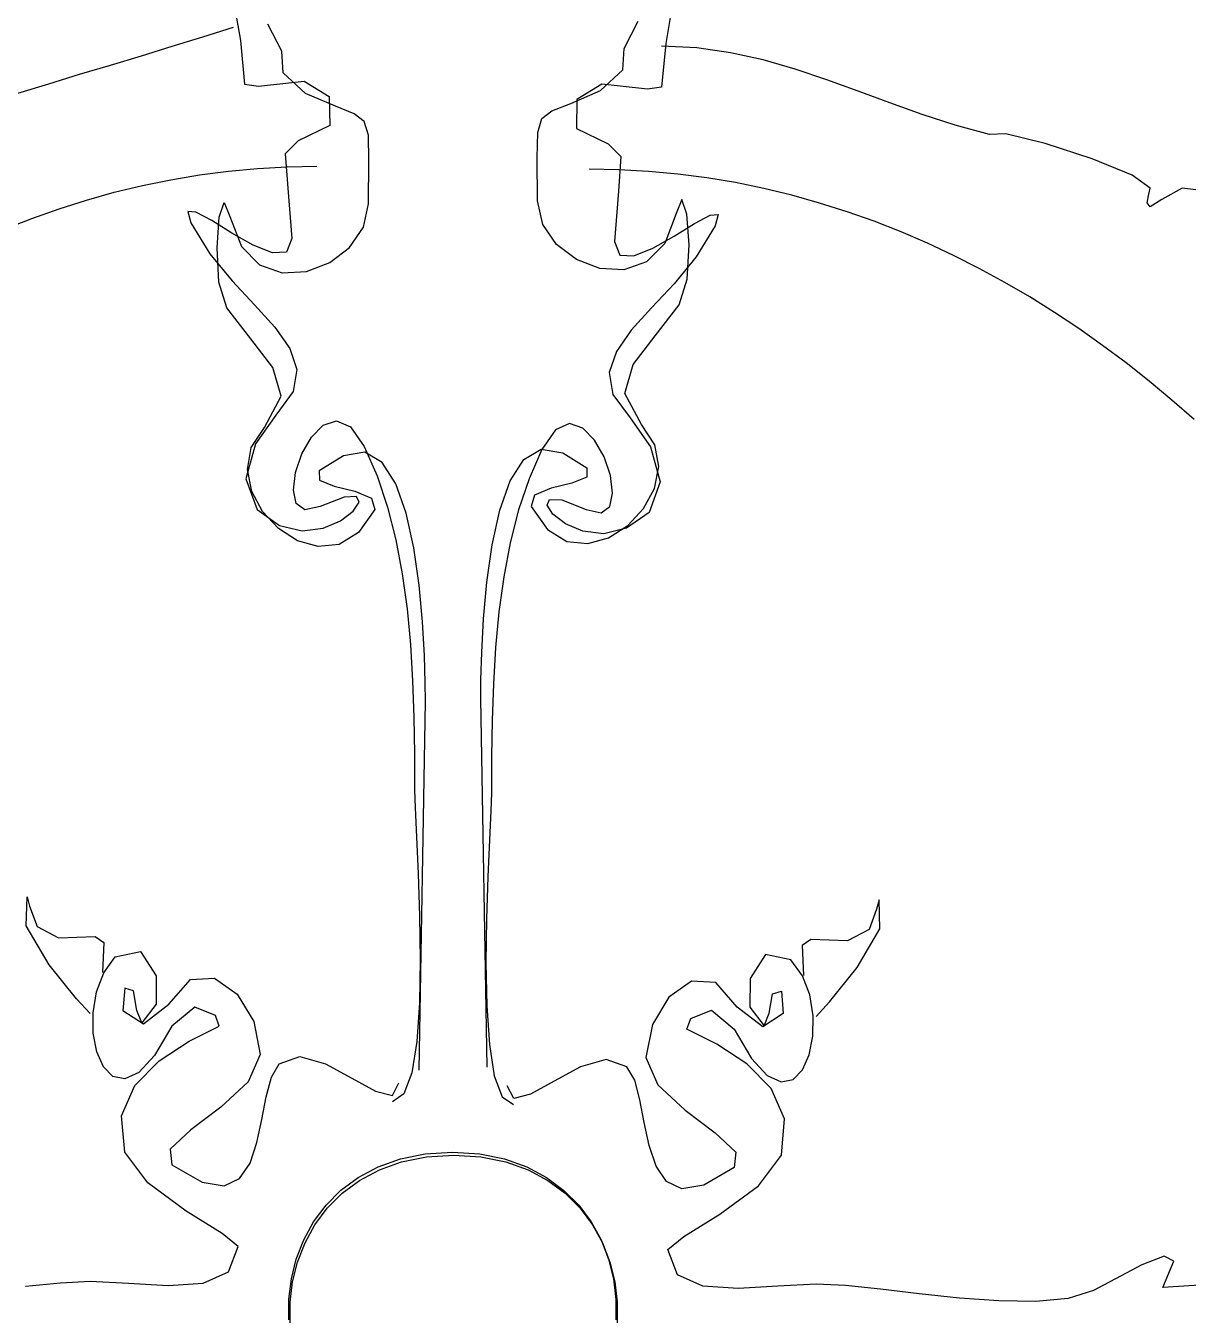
# Model space of a CAD drawing. Header units: centimetres. Extents: x -377343 to 693706, y 194584 to 813780.
# Drawn here: x 194837.48 to 194879.01, y 498064.91 to 498111.04 of the extents above; entities that cross this region are included whole.
import ezdxf

# ---------------------------------------------------------------- set-up
doc = ezdxf.new("R2010")
doc.units = ezdxf.units.CM
doc.layers.add('Layer1', color=7, linetype='Continuous')
doc.layers.add('PIPA', color=11, linetype='Continuous')

msp = doc.modelspace()

# ---------------------------------------------------------------- linework, layer by layer
at = {"layer": 'Layer1'}
for p, q in [((194844.796, 498112.538), (194845.142, 498110.516)), ((194844.796, 498112.538), (194845.142, 498110.516)), ((194860.691, 498112.432), (194860.344, 498110.41)), ((194860.691, 498112.432), (194860.344, 498110.41)), ((194844.884, 498110.982), (194843.793, 498110.634)), ((194846.623, 498110.127), (194846.122, 498111.095)), ((194846.623, 498110.127), (194846.122, 498111.095)), ((194858.864, 498110.233), (194859.364, 498111.201)), ((194858.864, 498110.233), (194859.364, 498111.201)), ((194843.793, 498110.634), (194842.697, 498110.294)), ((194845.142, 498110.516), (194845.288, 498108.949)), ((194845.142, 498110.516), (194845.288, 498108.949)), ((194860.344, 498110.41), (194860.198, 498108.843)), ((194860.344, 498110.41), (194860.198, 498108.843)), ((194841.596, 498109.959), (194840.493, 498109.625)), ((194842.697, 498110.294), (194841.596, 498109.959)), ((194846.673, 498109.36), (194846.623, 498110.127)), ((194846.673, 498109.36), (194846.623, 498110.127)), ((194858.814, 498109.466), (194858.864, 498110.233)), ((194858.814, 498109.466), (194858.864, 498110.233)), ((194861.453, 498110.246), (194860.198, 498110.307)), ((194862.659, 498110.076), (194861.453, 498110.246)), ((194863.827, 498109.817), (194862.659, 498110.076)), ((194840.493, 498109.625), (194839.388, 498109.292)), ((194864.969, 498109.489), (194863.827, 498109.817)), ((194866.096, 498109.11), (194864.969, 498109.489)), ((194839.388, 498109.292), (194838.284, 498108.955)), ((194847.474, 498108.617), (194846.673, 498109.36)), ((194847.474, 498108.617), (194846.673, 498109.36)), ((194846.773, 498108.982), (194847.428, 498109.061)), ((194846.773, 498108.982), (194847.428, 498109.061)), ((194847.428, 498109.061), (194848.32, 498108.507)), ((194847.428, 498109.061), (194848.32, 498108.507)), ((194858.013, 498108.723), (194858.814, 498109.466)), ((194858.013, 498108.723), (194858.814, 498109.466)), ((194867.219, 498108.701), (194866.096, 498109.11)), ((194838.284, 498108.955), (194837.183, 498108.613)), ((194845.288, 498108.949), (194845.793, 498108.878)), ((194845.288, 498108.949), (194845.793, 498108.878)), ((194845.793, 498108.878), (194846.773, 498108.982)), ((194845.793, 498108.878), (194846.773, 498108.982)), ((194848.54, 498108.161), (194847.474, 498108.617)), ((194848.54, 498108.161), (194847.474, 498108.617)), ((194856.947, 498108.267), (194858.013, 498108.723)), ((194856.947, 498108.267), (194858.013, 498108.723)), ((194858.059, 498108.955), (194857.166, 498108.401)), ((194858.059, 498108.955), (194857.166, 498108.401)), ((194858.713, 498108.876), (194858.059, 498108.955)), ((194858.713, 498108.876), (194858.059, 498108.955)), ((194859.693, 498108.772), (194858.713, 498108.876)), ((194859.693, 498108.772), (194858.713, 498108.876)), ((194860.198, 498108.843), (194859.693, 498108.772)), ((194860.198, 498108.843), (194859.693, 498108.772)), ((194868.351, 498108.282), (194867.219, 498108.701)), ((194848.32, 498108.507), (194848.337, 498107.476)), ((194848.32, 498108.507), (194848.337, 498107.476)), ((194849.209, 498107.896), (194848.54, 498108.161)), ((194849.209, 498107.896), (194848.54, 498108.161)), ((194856.278, 498108.002), (194856.947, 498108.267)), ((194856.278, 498108.002), (194856.947, 498108.267)), ((194857.166, 498108.401), (194857.149, 498107.37)), ((194857.166, 498108.401), (194857.149, 498107.37)), ((194869.502, 498107.871), (194868.351, 498108.282)), ((194849.571, 498107.618), (194849.209, 498107.896)), ((194849.571, 498107.618), (194849.209, 498107.896)), ((194855.769, 498107.23), (194855.916, 498107.724)), ((194855.769, 498107.23), (194855.916, 498107.724)), ((194855.916, 498107.724), (194856.278, 498108.002)), ((194855.916, 498107.724), (194856.278, 498108.002)), ((194870.684, 498107.488), (194869.502, 498107.871)), ((194848.337, 498107.476), (194847.203, 498106.922)), ((194848.337, 498107.476), (194847.203, 498106.922)), ((194849.717, 498107.124), (194849.571, 498107.618)), ((194849.717, 498107.124), (194849.571, 498107.618)), ((194855.748, 498106.318), (194855.769, 498107.23)), ((194855.748, 498106.318), (194855.769, 498107.23)), ((194857.149, 498107.37), (194858.284, 498106.816)), ((194857.149, 498107.37), (194858.284, 498106.816)), ((194871.909, 498107.154), (194870.684, 498107.488)), ((194872.496, 498107.181), (194871.909, 498107.154)), ((194873.898, 498106.836), (194872.496, 498107.181)), ((194847.203, 498106.922), (194846.744, 498106.467)), ((194847.203, 498106.922), (194846.744, 498106.467)), ((194849.739, 498106.212), (194849.717, 498107.124)), ((194849.739, 498106.212), (194849.717, 498107.124)), ((194858.284, 498106.816), (194858.743, 498106.361)), ((194858.284, 498106.816), (194858.743, 498106.361)), ((194875.582, 498106.286), (194873.898, 498106.836)), ((194846.744, 498106.467), (194846.836, 498105.237)), ((194846.744, 498106.467), (194846.836, 498105.237)), ((194855.761, 498104.782), (194855.748, 498106.318)), ((194855.761, 498104.782), (194855.748, 498106.318)), ((194858.743, 498106.361), (194858.651, 498105.131)), ((194858.743, 498106.361), (194858.651, 498105.131)), ((194877.012, 498105.698), (194875.582, 498106.286)), ((194843.679, 498105.71), (194844.714, 498105.845)), ((194843.679, 498105.71), (194844.714, 498105.845)), ((194844.714, 498105.845), (194845.759, 498105.942)), ((194844.714, 498105.845), (194845.759, 498105.942)), ((194845.759, 498105.942), (194846.814, 498106.001)), ((194845.759, 498105.942), (194846.814, 498106.001)), ((194846.814, 498106.001), (194847.878, 498106.021)), ((194846.814, 498106.001), (194847.878, 498106.021)), ((194849.726, 498104.676), (194849.739, 498106.212)), ((194849.726, 498104.676), (194849.739, 498106.212)), ((194858.672, 498105.895), (194857.608, 498105.915)), ((194858.672, 498105.895), (194857.608, 498105.915)), ((194859.727, 498105.836), (194858.672, 498105.895)), ((194859.727, 498105.836), (194858.672, 498105.895)), ((194860.772, 498105.739), (194859.727, 498105.836)), ((194860.772, 498105.739), (194859.727, 498105.836)), ((194840.637, 498105.087), (194841.64, 498105.33)), ((194840.637, 498105.087), (194841.64, 498105.33)), ((194841.64, 498105.33), (194842.655, 498105.538)), ((194841.64, 498105.33), (194842.655, 498105.538)), ((194842.655, 498105.538), (194843.679, 498105.71)), ((194842.655, 498105.538), (194843.679, 498105.71)), ((194861.807, 498105.604), (194860.772, 498105.739)), ((194861.807, 498105.604), (194860.772, 498105.739)), ((194862.832, 498105.432), (194861.807, 498105.604)), ((194862.832, 498105.432), (194861.807, 498105.604)), ((194863.846, 498105.224), (194862.832, 498105.432)), ((194863.846, 498105.224), (194862.832, 498105.432)), ((194877.652, 498105.239), (194877.012, 498105.698)), ((194839.644, 498104.81), (194840.637, 498105.087)), ((194839.644, 498104.81), (194840.637, 498105.087)), ((194846.836, 498105.237), (194846.977, 498103.431)), ((194846.836, 498105.237), (194846.977, 498103.431)), ((194858.651, 498105.131), (194858.509, 498103.325)), ((194858.651, 498105.131), (194858.509, 498103.325)), ((194864.85, 498104.981), (194863.846, 498105.224)), ((194864.85, 498104.981), (194863.846, 498105.224)), ((194865.842, 498104.704), (194864.85, 498104.981)), ((194865.842, 498104.704), (194864.85, 498104.981)), ((194877.552, 498104.714), (194877.602, 498105.014)), ((194877.602, 498105.014), (194877.652, 498105.239)), ((194878.803, 498105.231), (194878.077, 498104.835)), ((194879.679, 498105.127), (194878.803, 498105.231)), ((194837.693, 498104.155), (194838.663, 498104.499)), ((194837.693, 498104.155), (194838.663, 498104.499)), ((194838.663, 498104.499), (194839.644, 498104.81)), ((194838.663, 498104.499), (194839.644, 498104.81)), ((194843.557, 498104.381), (194843.27, 498104.404)), ((194843.27, 498104.404), (194843.374, 498103.994)), ((194843.557, 498104.381), (194843.27, 498104.404)), ((194843.27, 498104.404), (194843.374, 498103.994)), ((194844.391, 498104.195), (194844.565, 498104.719)), ((194844.391, 498104.195), (194844.565, 498104.719)), ((194844.565, 498104.719), (194844.771, 498104.226)), ((194844.565, 498104.719), (194844.771, 498104.226)), ((194849.541, 498103.835), (194849.726, 498104.676)), ((194849.541, 498103.835), (194849.726, 498104.676)), ((194855.946, 498103.941), (194855.761, 498104.782)), ((194855.946, 498103.941), (194855.761, 498104.782)), ((194860.922, 498104.825), (194860.715, 498104.332)), ((194860.922, 498104.825), (194860.715, 498104.332)), ((194861.096, 498104.301), (194860.922, 498104.825)), ((194861.096, 498104.301), (194860.922, 498104.825)), ((194866.823, 498104.393), (194865.842, 498104.704)), ((194866.823, 498104.393), (194865.842, 498104.704)), ((194867.793, 498104.049), (194866.823, 498104.393)), ((194867.793, 498104.049), (194866.823, 498104.393)), ((194877.652, 498104.564), (194877.552, 498104.714)), ((194878.077, 498104.835), (194877.652, 498104.564)), ((194836.736, 498103.78), (194837.693, 498104.155)), ((194836.736, 498103.78), (194837.693, 498104.155)), ((194843.374, 498103.994), (194844.054, 498102.891)), ((194843.374, 498103.994), (194844.054, 498102.891)), ((194844.118, 498104.073), (194843.557, 498104.381)), ((194844.118, 498104.073), (194843.557, 498104.381)), ((194844.838, 498103.628), (194844.118, 498104.073)), ((194844.838, 498103.628), (194844.118, 498104.073)), ((194844.309, 498103.099), (194844.391, 498104.195)), ((194844.309, 498103.099), (194844.391, 498104.195)), ((194844.771, 498104.226), (194845.178, 498103.146)), ((194844.771, 498104.226), (194845.178, 498103.146)), ((194856.44, 498103.223), (194855.946, 498103.941)), ((194856.44, 498103.223), (194855.946, 498103.941)), ((194860.715, 498104.332), (194860.309, 498103.252)), ((194860.715, 498104.332), (194860.309, 498103.252)), ((194860.649, 498103.522), (194861.368, 498103.967)), ((194860.649, 498103.522), (194861.368, 498103.967)), ((194861.178, 498103.205), (194861.096, 498104.301)), ((194861.178, 498103.205), (194861.096, 498104.301)), ((194861.368, 498103.967), (194861.929, 498104.275)), ((194861.368, 498103.967), (194861.929, 498104.275)), ((194861.929, 498104.275), (194862.216, 498104.298)), ((194861.929, 498104.275), (194862.216, 498104.298)), ((194862.216, 498104.298), (194862.112, 498103.888)), ((194862.216, 498104.298), (194862.112, 498103.888)), ((194868.751, 498103.674), (194867.793, 498104.049)), ((194868.751, 498103.674), (194867.793, 498104.049)), ((194845.6, 498103.193), (194844.838, 498103.628)), ((194845.6, 498103.193), (194844.838, 498103.628)), ((194849.047, 498103.117), (194849.541, 498103.835)), ((194849.047, 498103.117), (194849.541, 498103.835)), ((194859.887, 498103.087), (194860.649, 498103.522)), ((194859.887, 498103.087), (194860.649, 498103.522)), ((194862.112, 498103.888), (194861.432, 498102.785)), ((194862.112, 498103.888), (194861.432, 498102.785)), ((194869.696, 498103.267), (194868.751, 498103.674)), ((194869.696, 498103.267), (194868.751, 498103.674)), ((194844.378, 498101.873), (194844.309, 498103.099)), ((194844.378, 498101.873), (194844.309, 498103.099)), ((194845.178, 498103.146), (194845.83, 498102.491)), ((194845.178, 498103.146), (194845.83, 498102.491)), ((194846.288, 498102.917), (194845.6, 498103.193)), ((194846.288, 498102.917), (194845.6, 498103.193)), ((194846.977, 498103.431), (194846.786, 498102.947)), ((194846.977, 498103.431), (194846.786, 498102.947)), ((194848.336, 498102.574), (194849.047, 498103.117)), ((194848.336, 498102.574), (194849.047, 498103.117)), ((194857.15, 498102.68), (194856.44, 498103.223)), ((194857.15, 498102.68), (194856.44, 498103.223)), ((194858.509, 498103.325), (194858.701, 498102.841)), ((194858.509, 498103.325), (194858.701, 498102.841)), ((194859.199, 498102.811), (194859.887, 498103.087)), ((194859.199, 498102.811), (194859.887, 498103.087)), ((194860.309, 498103.252), (194859.656, 498102.597)), ((194860.309, 498103.252), (194859.656, 498102.597)), ((194861.108, 498101.979), (194861.178, 498103.205)), ((194861.108, 498101.979), (194861.178, 498103.205)), ((194870.63, 498102.83), (194869.696, 498103.267)), ((194870.63, 498102.83), (194869.696, 498103.267)), ((194844.054, 498102.891), (194844.847, 498101.923)), ((194844.054, 498102.891), (194844.847, 498101.923)), ((194846.786, 498102.947), (194846.288, 498102.917)), ((194846.786, 498102.947), (194846.288, 498102.917)), ((194847.502, 498102.255), (194848.336, 498102.574)), ((194847.502, 498102.255), (194848.336, 498102.574)), ((194857.985, 498102.361), (194857.15, 498102.68)), ((194857.985, 498102.361), (194857.15, 498102.68)), ((194858.701, 498102.841), (194859.199, 498102.811)), ((194858.701, 498102.841), (194859.199, 498102.811)), ((194859.656, 498102.597), (194858.851, 498102.317)), ((194859.656, 498102.597), (194858.851, 498102.317)), ((194861.432, 498102.785), (194860.64, 498101.817)), ((194861.432, 498102.785), (194860.64, 498101.817)), ((194871.55, 498102.363), (194870.63, 498102.83)), ((194871.55, 498102.363), (194870.63, 498102.83)), ((194845.83, 498102.491), (194846.636, 498102.211)), ((194845.83, 498102.491), (194846.636, 498102.211)), ((194846.636, 498102.211), (194847.502, 498102.255)), ((194846.636, 498102.211), (194847.502, 498102.255)), ((194858.851, 498102.317), (194857.985, 498102.361)), ((194858.851, 498102.317), (194857.985, 498102.361)), ((194872.458, 498101.867), (194871.55, 498102.363)), ((194872.458, 498101.867), (194871.55, 498102.363)), ((194844.658, 498100.96), (194844.378, 498101.873)), ((194844.658, 498100.96), (194844.378, 498101.873)), ((194844.847, 498101.923), (194845.652, 498101.059)), ((194844.847, 498101.923), (194845.652, 498101.059)), ((194860.64, 498101.817), (194859.834, 498100.953)), ((194860.64, 498101.817), (194859.834, 498100.953)), ((194860.828, 498101.066), (194861.108, 498101.979)), ((194860.828, 498101.066), (194861.108, 498101.979)), ((194873.353, 498101.344), (194872.458, 498101.867)), ((194873.353, 498101.344), (194872.458, 498101.867)), ((194874.234, 498100.793), (194873.353, 498101.344)), ((194874.234, 498100.793), (194873.353, 498101.344)), ((194845.519, 498099.848), (194844.658, 498100.96)), ((194845.519, 498099.848), (194844.658, 498100.96)), ((194845.652, 498101.059), (194846.372, 498100.264)), ((194845.652, 498101.059), (194846.372, 498100.264)), ((194859.834, 498100.953), (194859.114, 498100.158)), ((194859.834, 498100.953), (194859.114, 498100.158)), ((194859.968, 498099.954), (194860.828, 498101.066)), ((194859.968, 498099.954), (194860.828, 498101.066)), ((194875.101, 498100.216), (194874.234, 498100.793)), ((194875.101, 498100.216), (194874.234, 498100.793)), ((194846.372, 498100.264), (194846.907, 498099.506)), ((194846.372, 498100.264), (194846.907, 498099.506)), ((194846.305, 498098.821), (194845.519, 498099.848)), ((194846.305, 498098.821), (194845.519, 498099.848)), ((194859.114, 498100.158), (194858.579, 498099.4)), ((194859.114, 498100.158), (194858.579, 498099.4)), ((194859.181, 498098.927), (194859.968, 498099.954)), ((194859.181, 498098.927), (194859.968, 498099.954)), ((194875.955, 498099.613), (194875.101, 498100.216)), ((194875.955, 498099.613), (194875.101, 498100.216)), ((194846.907, 498099.506), (194847.159, 498098.753)), ((194846.907, 498099.506), (194847.159, 498098.753)), ((194858.579, 498099.4), (194858.328, 498098.647)), ((194858.579, 498099.4), (194858.328, 498098.647)), ((194876.794, 498098.986), (194875.955, 498099.613)), ((194876.794, 498098.986), (194875.955, 498099.613)), ((194858.88, 498097.899), (194859.181, 498098.927)), ((194858.88, 498097.899), (194859.181, 498098.927)), ((194877.619, 498098.334), (194876.794, 498098.986)), ((194877.619, 498098.334), (194876.794, 498098.986)), ((194846.606, 498097.793), (194846.305, 498098.821)), ((194846.606, 498097.793), (194846.305, 498098.821)), ((194847.159, 498098.753), (194847.027, 498097.97)), ((194847.159, 498098.753), (194847.027, 498097.97)), ((194858.328, 498098.647), (194858.459, 498097.864)), ((194858.328, 498098.647), (194858.459, 498097.864)), ((194847.027, 498097.97), (194846.414, 498097.125)), ((194847.027, 498097.97), (194846.414, 498097.125)), ((194878.429, 498097.659), (194877.619, 498098.334)), ((194878.429, 498097.659), (194877.619, 498098.334)), ((194846.01, 498096.681), (194846.606, 498097.793)), ((194846.01, 498096.681), (194846.606, 498097.793)), ((194858.459, 498097.864), (194859.072, 498097.019)), ((194858.459, 498097.864), (194859.072, 498097.019)), ((194859.477, 498096.787), (194858.88, 498097.899)), ((194859.477, 498096.787), (194858.88, 498097.899)), ((194879.223, 498096.962), (194878.429, 498097.659)), ((194879.223, 498096.962), (194878.429, 498097.659)), ((194846.414, 498097.125), (194845.689, 498096.099)), ((194846.414, 498097.125), (194845.689, 498096.099)), ((194859.072, 498097.019), (194859.798, 498095.993)), ((194859.072, 498097.019), (194859.798, 498095.993)), ((194845.527, 498095.958), (194846.01, 498096.681)), ((194845.527, 498095.958), (194846.01, 498096.681)), ((194847.683, 498096.332), (194848.106, 498096.764)), ((194847.683, 498096.332), (194848.106, 498096.764)), ((194848.106, 498096.764), (194848.582, 498096.922)), ((194848.106, 498096.764), (194848.582, 498096.922)), ((194848.582, 498096.922), (194849.079, 498096.702)), ((194848.582, 498096.922), (194849.079, 498096.702)), ((194849.079, 498096.702), (194849.567, 498095.999)), ((194849.079, 498096.702), (194849.567, 498095.999)), ((194856.407, 498096.596), (194855.919, 498095.893)), ((194856.407, 498096.596), (194855.919, 498095.893)), ((194856.905, 498096.816), (194856.407, 498096.596)), ((194856.905, 498096.816), (194856.407, 498096.596)), ((194857.38, 498096.658), (194856.905, 498096.816)), ((194857.38, 498096.658), (194856.905, 498096.816)), ((194857.804, 498096.226), (194857.38, 498096.658)), ((194857.804, 498096.226), (194857.38, 498096.658)), ((194859.959, 498096.064), (194859.477, 498096.787)), ((194859.959, 498096.064), (194859.477, 498096.787)), ((194845.689, 498096.099), (194845.338, 498094.848)), ((194845.689, 498096.099), (194845.338, 498094.848)), ((194847.343, 498095.732), (194847.683, 498096.332)), ((194847.343, 498095.732), (194847.683, 498096.332)), ((194858.143, 498095.625), (194857.804, 498096.226)), ((194858.143, 498095.625), (194857.804, 498096.226)), ((194845.393, 498095.177), (194845.527, 498095.958)), ((194845.393, 498095.177), (194845.527, 498095.958)), ((194847.119, 498095.067), (194847.343, 498095.732)), ((194847.119, 498095.067), (194847.343, 498095.732)), ((194848.825, 498095.668), (194847.962, 498095.127)), ((194848.825, 498095.668), (194847.962, 498095.127)), ((194849.591, 498095.793), (194848.825, 498095.668)), ((194849.591, 498095.793), (194848.825, 498095.668)), ((194849.567, 498095.999), (194850.028, 498094.95)), ((194849.567, 498095.999), (194850.028, 498094.95)), ((194850.21, 498095.424), (194849.591, 498095.793)), ((194850.21, 498095.424), (194849.591, 498095.793)), ((194855.276, 498095.531), (194855.896, 498095.899)), ((194855.276, 498095.531), (194855.896, 498095.899)), ((194855.919, 498095.893), (194855.458, 498094.844)), ((194855.919, 498095.893), (194855.458, 498094.844)), ((194855.896, 498095.899), (194856.662, 498095.774)), ((194855.896, 498095.899), (194856.662, 498095.774)), ((194856.662, 498095.774), (194857.524, 498095.233)), ((194856.662, 498095.774), (194857.524, 498095.233)), ((194859.798, 498095.993), (194860.148, 498094.742)), ((194859.798, 498095.993), (194860.148, 498094.742)), ((194860.094, 498095.283), (194859.959, 498096.064)), ((194860.094, 498095.283), (194859.959, 498096.064)), ((194845.549, 498094.396), (194845.393, 498095.177)), ((194845.549, 498094.396), (194845.393, 498095.177)), ((194850.699, 498094.664), (194850.21, 498095.424)), ((194850.699, 498094.664), (194850.21, 498095.424)), ((194854.788, 498094.77), (194855.276, 498095.531)), ((194854.788, 498094.77), (194855.276, 498095.531)), ((194857.524, 498095.233), (194857.521, 498094.902)), ((194857.524, 498095.233), (194857.521, 498094.902)), ((194858.368, 498094.961), (194858.143, 498095.625)), ((194858.368, 498094.961), (194858.143, 498095.625)), ((194859.938, 498094.502), (194860.094, 498095.283)), ((194859.938, 498094.502), (194860.094, 498095.283)), ((194845.338, 498094.848), (194845.739, 498093.747)), ((194845.338, 498094.848), (194845.739, 498093.747)), ((194847.04, 498094.442), (194847.119, 498095.067)), ((194847.04, 498094.442), (194847.119, 498095.067)), ((194847.962, 498095.127), (194847.966, 498094.796)), ((194847.962, 498095.127), (194847.966, 498094.796)), ((194847.966, 498094.796), (194848.501, 498094.584)), ((194847.966, 498094.796), (194848.501, 498094.584)), ((194850.028, 498094.95), (194850.403, 498093.836)), ((194850.028, 498094.95), (194850.403, 498093.836)), ((194854.415, 498093.72), (194854.788, 498094.77)), ((194854.415, 498093.72), (194854.788, 498094.77)), ((194855.458, 498094.844), (194855.083, 498093.73)), ((194855.458, 498094.844), (194855.083, 498093.73)), ((194857.521, 498094.902), (194856.985, 498094.69)), ((194857.521, 498094.902), (194856.985, 498094.69)), ((194858.446, 498094.336), (194858.368, 498094.961)), ((194858.446, 498094.336), (194858.368, 498094.961)), ((194860.148, 498094.742), (194859.748, 498093.641)), ((194860.148, 498094.742), (194859.748, 498093.641)), ((194845.938, 498093.672), (194845.549, 498094.396)), ((194845.938, 498093.672), (194845.549, 498094.396)), ((194847.139, 498093.963), (194847.04, 498094.442)), ((194847.139, 498093.963), (194847.04, 498094.442)), ((194848.501, 498094.584), (194849.234, 498094.4)), ((194848.501, 498094.584), (194849.234, 498094.4)), ((194849.234, 498094.4), (194849.828, 498094.153)), ((194849.234, 498094.4), (194849.828, 498094.153)), ((194851.072, 498093.614), (194850.699, 498094.664)), ((194851.072, 498093.614), (194850.699, 498094.664)), ((194855.658, 498094.259), (194855.536, 498093.859)), ((194855.658, 498094.259), (194855.536, 498093.859)), ((194856.253, 498094.506), (194855.658, 498094.259)), ((194856.253, 498094.506), (194855.658, 498094.259)), ((194856.985, 498094.69), (194856.253, 498094.506)), ((194856.985, 498094.69), (194856.253, 498094.506)), ((194858.348, 498093.857), (194858.446, 498094.336)), ((194858.348, 498093.857), (194858.446, 498094.336)), ((194859.549, 498093.778), (194859.938, 498094.502)), ((194859.549, 498093.778), (194859.938, 498094.502)), ((194847.445, 498093.734), (194847.139, 498093.963)), ((194847.445, 498093.734), (194847.139, 498093.963)), ((194847.991, 498093.859), (194847.445, 498093.734)), ((194847.991, 498093.859), (194847.445, 498093.734)), ((194848.852, 498094.193), (194847.991, 498093.859)), ((194848.852, 498094.193), (194847.991, 498093.859)), ((194849.296, 498094.209), (194848.852, 498094.193)), ((194849.296, 498094.209), (194848.852, 498094.193)), ((194849.174, 498093.683), (194849.384, 498094.005)), ((194849.174, 498093.683), (194849.384, 498094.005)), ((194849.384, 498094.005), (194849.296, 498094.209)), ((194849.384, 498094.005), (194849.296, 498094.209)), ((194849.828, 498094.153), (194849.951, 498093.753)), ((194849.828, 498094.153), (194849.951, 498093.753)), ((194850.403, 498093.836), (194850.701, 498092.667)), ((194850.403, 498093.836), (194850.701, 498092.667)), ((194855.536, 498093.859), (194856.117, 498093.032)), ((194855.536, 498093.859), (194856.117, 498093.032)), ((194856.103, 498093.899), (194856.19, 498094.102)), ((194856.103, 498093.899), (194856.19, 498094.102)), ((194856.312, 498093.577), (194856.103, 498093.899)), ((194856.312, 498093.577), (194856.103, 498093.899)), ((194856.19, 498094.102), (194856.635, 498094.087)), ((194856.19, 498094.102), (194856.635, 498094.087)), ((194856.635, 498094.087), (194857.496, 498093.753)), ((194856.635, 498094.087), (194857.496, 498093.753)), ((194858.041, 498093.628), (194858.348, 498093.857)), ((194858.041, 498093.628), (194858.348, 498093.857)), ((194845.739, 498093.747), (194846.546, 498093.18)), ((194845.739, 498093.747), (194846.546, 498093.18)), ((194846.502, 498093.064), (194845.938, 498093.672)), ((194846.502, 498093.064), (194845.938, 498093.672)), ((194848.099, 498093.075), (194848.726, 498093.34)), ((194848.099, 498093.075), (194848.726, 498093.34)), ((194848.726, 498093.34), (194849.174, 498093.683)), ((194848.726, 498093.34), (194849.174, 498093.683)), ((194849.951, 498093.753), (194849.369, 498092.926)), ((194849.951, 498093.753), (194849.369, 498092.926)), ((194851.344, 498092.374), (194851.072, 498093.614)), ((194851.344, 498092.374), (194851.072, 498093.614)), ((194854.142, 498092.48), (194854.415, 498093.72)), ((194854.142, 498092.48), (194854.415, 498093.72)), ((194855.083, 498093.73), (194854.785, 498092.561)), ((194855.083, 498093.73), (194854.785, 498092.561)), ((194856.76, 498093.234), (194856.312, 498093.577)), ((194856.76, 498093.234), (194856.312, 498093.577)), ((194857.496, 498093.753), (194858.041, 498093.628)), ((194857.496, 498093.753), (194858.041, 498093.628)), ((194859.748, 498093.641), (194858.94, 498093.074)), ((194859.748, 498093.641), (194858.94, 498093.074)), ((194858.984, 498093.17), (194859.549, 498093.778)), ((194858.984, 498093.17), (194859.549, 498093.778)), ((194847.185, 498092.627), (194846.502, 498093.064)), ((194847.185, 498092.627), (194846.502, 498093.064)), ((194846.546, 498093.18), (194847.353, 498092.989)), ((194846.546, 498093.18), (194847.353, 498092.989)), ((194847.353, 498092.989), (194848.099, 498093.075)), ((194847.353, 498092.989), (194848.099, 498093.075)), ((194849.369, 498092.926), (194848.676, 498092.501)), ((194849.369, 498092.926), (194848.676, 498092.501)), ((194856.117, 498093.032), (194856.81, 498092.607)), ((194856.117, 498093.032), (194856.81, 498092.607)), ((194857.387, 498092.969), (194856.76, 498093.234)), ((194857.387, 498092.969), (194856.76, 498093.234)), ((194858.133, 498092.883), (194857.387, 498092.969)), ((194858.133, 498092.883), (194857.387, 498092.969)), ((194858.94, 498093.074), (194858.133, 498092.883)), ((194858.94, 498093.074), (194858.133, 498092.883)), ((194858.301, 498092.733), (194858.984, 498093.17)), ((194858.301, 498092.733), (194858.984, 498093.17)), ((194847.929, 498092.421), (194847.185, 498092.627)), ((194847.929, 498092.421), (194847.185, 498092.627)), ((194848.676, 498092.501), (194847.929, 498092.421)), ((194848.676, 498092.501), (194847.929, 498092.421)), ((194850.701, 498092.667), (194850.931, 498091.451)), ((194850.701, 498092.667), (194850.931, 498091.451)), ((194853.954, 498091.152), (194854.142, 498092.48)), ((194853.954, 498091.152), (194854.142, 498092.48)), ((194854.785, 498092.561), (194854.555, 498091.345)), ((194854.785, 498092.561), (194854.555, 498091.345)), ((194856.81, 498092.607), (194857.557, 498092.527)), ((194856.81, 498092.607), (194857.557, 498092.527)), ((194857.557, 498092.527), (194858.301, 498092.733)), ((194857.557, 498092.527), (194858.301, 498092.733)), ((194851.533, 498091.046), (194851.344, 498092.374)), ((194851.533, 498091.046), (194851.344, 498092.374)), ((194850.931, 498091.451), (194851.102, 498090.2)), ((194850.931, 498091.451), (194851.102, 498090.2)), ((194851.652, 498089.732), (194851.533, 498091.046)), ((194851.652, 498089.732), (194851.533, 498091.046)), ((194853.834, 498089.838), (194853.954, 498091.152)), ((194853.834, 498089.838), (194853.954, 498091.152)), ((194854.555, 498091.345), (194854.385, 498090.094)), ((194854.555, 498091.345), (194854.385, 498090.094)), ((194851.102, 498090.2), (194851.221, 498088.921)), ((194851.102, 498090.2), (194851.221, 498088.921)), ((194854.385, 498090.094), (194854.265, 498088.815)), ((194854.385, 498090.094), (194854.265, 498088.815)), ((194851.718, 498088.533), (194851.652, 498089.732)), ((194851.718, 498088.533), (194851.652, 498089.732)), ((194853.768, 498088.639), (194853.834, 498089.838)), ((194853.768, 498088.639), (194853.834, 498089.838)), ((194851.221, 498088.921), (194851.299, 498087.625)), ((194851.221, 498088.921), (194851.299, 498087.625)), ((194854.265, 498088.815), (194854.187, 498087.519)), ((194854.265, 498088.815), (194854.187, 498087.519)), ((194851.747, 498087.55), (194851.718, 498088.533)), ((194851.747, 498087.55), (194851.718, 498088.533)), ((194853.74, 498087.656), (194853.768, 498088.639)), ((194853.74, 498087.656), (194853.768, 498088.639)), ((194851.299, 498087.625), (194851.344, 498086.32)), ((194851.299, 498087.625), (194851.344, 498086.32)), ((194851.753, 498086.884), (194851.747, 498087.55)), ((194851.753, 498086.884), (194851.747, 498087.55)), ((194853.734, 498086.99), (194853.74, 498087.656)), ((194853.734, 498086.99), (194853.74, 498087.656)), ((194854.187, 498087.519), (194854.143, 498086.214)), ((194854.187, 498087.519), (194854.143, 498086.214)), ((194851.527, 498073.709), (194851.753, 498086.884)), ((194851.527, 498073.709), (194851.753, 498086.884)), ((194853.959, 498073.816), (194853.734, 498086.99)), ((194853.959, 498073.816), (194853.734, 498086.99)), ((194851.344, 498086.32), (194851.364, 498085.017)), ((194851.344, 498086.32), (194851.364, 498085.017)), ((194854.143, 498086.214), (194854.122, 498084.911)), ((194854.143, 498086.214), (194854.122, 498084.911)), ((194851.364, 498085.017), (194851.369, 498083.725)), ((194851.364, 498085.017), (194851.369, 498083.725)), ((194854.122, 498084.911), (194854.117, 498083.619)), ((194854.122, 498084.911), (194854.117, 498083.619)), ((194851.369, 498083.725), (194851.39, 498083.084)), ((194851.369, 498083.725), (194851.39, 498083.084)), ((194854.117, 498083.619), (194854.097, 498082.978)), ((194854.117, 498083.619), (194854.097, 498082.978)), ((194851.39, 498083.084), (194851.438, 498082.047)), ((194851.39, 498083.084), (194851.438, 498082.047)), ((194854.097, 498082.978), (194854.048, 498081.941)), ((194854.097, 498082.978), (194854.048, 498081.941)), ((194851.438, 498082.047), (194851.497, 498080.721)), ((194851.438, 498082.047), (194851.497, 498080.721)), ((194854.048, 498081.941), (194853.99, 498080.615)), ((194854.048, 498081.941), (194853.99, 498080.615)), ((194851.497, 498080.721), (194851.546, 498079.217)), ((194851.497, 498080.721), (194851.546, 498079.217)), ((194853.99, 498080.615), (194853.941, 498079.111)), ((194853.99, 498080.615), (194853.941, 498079.111)), ((194837.49, 498078.865), (194837.519, 498079.896)), ((194837.49, 498078.865), (194837.519, 498079.896)), ((194837.519, 498079.896), (194837.61, 498079.567)), ((194837.519, 498079.896), (194837.61, 498079.567)), ((194837.61, 498079.567), (194837.877, 498078.837)), ((194837.61, 498079.567), (194837.877, 498078.837)), ((194867.968, 498079.79), (194867.876, 498079.461)), ((194867.968, 498079.79), (194867.876, 498079.461)), ((194867.996, 498078.759), (194867.968, 498079.79)), ((194867.996, 498078.759), (194867.968, 498079.79)), ((194851.546, 498079.217), (194851.566, 498077.644)), ((194851.546, 498079.217), (194851.566, 498077.644)), ((194853.941, 498079.111), (194853.92, 498077.538)), ((194853.941, 498079.111), (194853.92, 498077.538)), ((194867.876, 498079.461), (194867.609, 498078.731)), ((194867.876, 498079.461), (194867.609, 498078.731)), ((194838.307, 498077.475), (194837.49, 498078.865)), ((194838.307, 498077.475), (194837.49, 498078.865)), ((194837.877, 498078.837), (194838.645, 498078.432)), ((194837.877, 498078.837), (194838.645, 498078.432)), ((194867.609, 498078.731), (194866.842, 498078.326)), ((194867.609, 498078.731), (194866.842, 498078.326)), ((194867.18, 498077.369), (194867.996, 498078.759)), ((194867.18, 498077.369), (194867.996, 498078.759)), ((194838.645, 498078.432), (194839.954, 498078.487)), ((194838.645, 498078.432), (194839.954, 498078.487)), ((194839.954, 498078.487), (194840.263, 498078.266)), ((194839.954, 498078.487), (194840.263, 498078.266)), ((194840.263, 498078.266), (194840.221, 498077.194)), ((194840.263, 498078.266), (194840.221, 498077.194)), ((194865.532, 498078.381), (194865.224, 498078.16)), ((194865.532, 498078.381), (194865.224, 498078.16)), ((194865.224, 498078.16), (194865.265, 498077.088)), ((194865.224, 498078.16), (194865.265, 498077.088)), ((194866.842, 498078.326), (194865.532, 498078.381)), ((194866.842, 498078.326), (194865.532, 498078.381)), ((194840.259, 498077.186), (194840.671, 498077.757)), ((194840.259, 498077.186), (194840.671, 498077.757)), ((194840.671, 498077.757), (194841.577, 498077.944)), ((194840.671, 498077.757), (194841.577, 498077.944)), ((194841.577, 498077.944), (194842.131, 498077.081)), ((194841.577, 498077.944), (194842.131, 498077.081)), ((194851.566, 498077.644), (194851.539, 498076.112)), ((194851.566, 498077.644), (194851.539, 498076.112)), ((194863.91, 498077.838), (194863.355, 498076.975)), ((194863.91, 498077.838), (194863.355, 498076.975)), ((194864.815, 498077.651), (194863.91, 498077.838)), ((194864.815, 498077.651), (194863.91, 498077.838)), ((194865.227, 498077.08), (194864.815, 498077.651)), ((194865.227, 498077.08), (194864.815, 498077.651)), ((194839.292, 498076.254), (194838.307, 498077.475)), ((194839.292, 498076.254), (194838.307, 498077.475)), ((194839.998, 498076.499), (194840.259, 498077.186)), ((194839.998, 498076.499), (194840.259, 498077.186)), ((194853.92, 498077.538), (194853.947, 498076.006)), ((194853.92, 498077.538), (194853.947, 498076.006)), ((194866.194, 498076.148), (194867.18, 498077.369)), ((194866.194, 498076.148), (194867.18, 498077.369)), ((194842.131, 498077.081), (194842.135, 498076.068)), ((194842.131, 498077.081), (194842.135, 498076.068)), ((194842.586, 498076.068), (194843.358, 498076.94)), ((194842.586, 498076.068), (194843.358, 498076.94)), ((194843.358, 498076.94), (194844.222, 498076.99)), ((194843.358, 498076.94), (194844.222, 498076.99)), ((194844.222, 498076.99), (194845.026, 498076.424)), ((194844.222, 498076.99), (194845.026, 498076.424)), ((194861.265, 498076.884), (194860.46, 498076.318)), ((194861.265, 498076.884), (194860.46, 498076.318)), ((194862.129, 498076.834), (194861.265, 498076.884)), ((194862.129, 498076.834), (194861.265, 498076.884)), ((194862.901, 498075.962), (194862.129, 498076.834)), ((194862.901, 498075.962), (194862.129, 498076.834)), ((194863.355, 498076.975), (194863.351, 498075.962)), ((194863.355, 498076.975), (194863.351, 498075.962)), ((194865.488, 498076.393), (194865.227, 498077.08)), ((194865.488, 498076.393), (194865.227, 498077.08)), ((194839.771, 498075.73), (194839.292, 498076.254)), ((194839.771, 498075.73), (194839.292, 498076.254)), ((194839.878, 498075.757), (194839.998, 498076.499)), ((194839.878, 498075.757), (194839.998, 498076.499)), ((194841.009, 498076.631), (194840.943, 498075.834)), ((194841.009, 498076.631), (194840.943, 498075.834)), ((194841.328, 498076.543), (194841.009, 498076.631)), ((194841.328, 498076.543), (194841.009, 498076.631)), ((194841.446, 498075.842), (194841.328, 498076.543)), ((194841.446, 498075.842), (194841.328, 498076.543)), ((194845.026, 498076.424), (194845.62, 498075.448)), ((194845.026, 498076.424), (194845.62, 498075.448)), ((194860.46, 498076.318), (194859.867, 498075.342)), ((194860.46, 498076.318), (194859.867, 498075.342)), ((194864.041, 498075.736), (194864.159, 498076.437)), ((194864.041, 498075.736), (194864.159, 498076.437)), ((194864.159, 498076.437), (194864.477, 498076.525)), ((194864.159, 498076.437), (194864.477, 498076.525)), ((194864.477, 498076.525), (194864.544, 498075.728)), ((194864.477, 498076.525), (194864.544, 498075.728)), ((194865.608, 498075.651), (194865.488, 498076.393)), ((194865.608, 498075.651), (194865.488, 498076.393)), ((194840.943, 498075.834), (194841.677, 498075.363)), ((194840.943, 498075.834), (194841.677, 498075.363)), ((194841.627, 498075.396), (194841.446, 498075.842)), ((194841.627, 498075.396), (194841.446, 498075.842)), ((194842.135, 498076.068), (194841.627, 498075.396)), ((194842.135, 498076.068), (194841.627, 498075.396)), ((194841.677, 498075.363), (194842.586, 498076.068)), ((194841.677, 498075.363), (194842.586, 498076.068)), ((194843.512, 498075.955), (194842.698, 498075.279)), ((194843.512, 498075.955), (194842.698, 498075.279)), ((194844.25, 498075.655), (194843.512, 498075.955)), ((194844.25, 498075.655), (194843.512, 498075.955)), ((194851.539, 498076.112), (194851.446, 498074.729)), ((194851.539, 498076.112), (194851.446, 498074.729)), ((194853.947, 498076.006), (194854.04, 498074.623)), ((194853.947, 498076.006), (194854.04, 498074.623)), ((194861.237, 498075.549), (194861.975, 498075.849)), ((194861.237, 498075.549), (194861.975, 498075.849)), ((194861.975, 498075.849), (194862.788, 498075.173)), ((194861.975, 498075.849), (194862.788, 498075.173)), ((194863.81, 498075.257), (194862.901, 498075.962)), ((194863.81, 498075.257), (194862.901, 498075.962)), ((194863.351, 498075.962), (194863.86, 498075.29)), ((194863.351, 498075.962), (194863.86, 498075.29)), ((194865.716, 498075.624), (194866.194, 498076.148)), ((194865.716, 498075.624), (194866.194, 498076.148)), ((194839.888, 498075.022), (194839.878, 498075.757)), ((194839.888, 498075.022), (194839.878, 498075.757)), ((194844.387, 498075.279), (194844.25, 498075.655)), ((194844.387, 498075.279), (194844.25, 498075.655)), ((194845.62, 498075.448), (194845.851, 498074.266)), ((194845.62, 498075.448), (194845.851, 498074.266)), ((194859.867, 498075.342), (194859.635, 498074.16)), ((194859.867, 498075.342), (194859.635, 498074.16)), ((194861.099, 498075.173), (194861.237, 498075.549)), ((194861.099, 498075.173), (194861.237, 498075.549)), ((194864.544, 498075.728), (194863.81, 498075.257)), ((194864.544, 498075.728), (194863.81, 498075.257)), ((194863.86, 498075.29), (194864.041, 498075.736)), ((194863.86, 498075.29), (194864.041, 498075.736)), ((194865.599, 498074.916), (194865.608, 498075.651)), ((194865.599, 498074.916), (194865.608, 498075.651)), ((194840.017, 498074.357), (194839.888, 498075.022)), ((194840.017, 498074.357), (194839.888, 498075.022)), ((194842.698, 498075.279), (194842.078, 498074.231)), ((194842.698, 498075.279), (194842.078, 498074.231)), ((194843.312, 498074.735), (194844.387, 498075.279)), ((194843.312, 498074.735), (194844.387, 498075.279)), ((194862.175, 498074.629), (194861.099, 498075.173)), ((194862.175, 498074.629), (194861.099, 498075.173)), ((194862.788, 498075.173), (194863.409, 498074.124)), ((194862.788, 498075.173), (194863.409, 498074.124)), ((194865.47, 498074.251), (194865.599, 498074.916)), ((194865.47, 498074.251), (194865.599, 498074.916)), ((194842.242, 498074.034), (194843.312, 498074.735)), ((194842.242, 498074.034), (194843.312, 498074.735)), ((194851.446, 498074.729), (194851.268, 498073.607)), ((194851.446, 498074.729), (194851.268, 498073.607)), ((194854.04, 498074.623), (194854.218, 498073.501)), ((194854.04, 498074.623), (194854.218, 498073.501)), ((194863.245, 498073.928), (194862.175, 498074.629)), ((194863.245, 498073.928), (194862.175, 498074.629)), ((194840.254, 498073.822), (194840.017, 498074.357)), ((194840.254, 498073.822), (194840.017, 498074.357)), ((194841.371, 498073.155), (194842.242, 498074.034)), ((194841.371, 498073.155), (194842.242, 498074.034)), ((194842.078, 498074.231), (194841.512, 498073.622)), ((194842.078, 498074.231), (194841.512, 498073.622)), ((194845.851, 498074.266), (194845.426, 498073.283)), ((194845.851, 498074.266), (194845.426, 498073.283)), ((194846.527, 498073.928), (194847.274, 498074.191)), ((194846.527, 498073.928), (194847.274, 498074.191)), ((194847.274, 498074.191), (194848.187, 498073.928)), ((194847.274, 498074.191), (194848.187, 498073.928)), ((194858.212, 498074.085), (194857.3, 498073.822)), ((194858.212, 498074.085), (194857.3, 498073.822)), ((194858.959, 498073.822), (194858.212, 498074.085)), ((194858.959, 498073.822), (194858.212, 498074.085)), ((194859.635, 498074.16), (194860.06, 498073.177)), ((194859.635, 498074.16), (194860.06, 498073.177)), ((194863.409, 498074.124), (194863.974, 498073.516)), ((194863.409, 498074.124), (194863.974, 498073.516)), ((194865.232, 498073.716), (194865.47, 498074.251)), ((194865.232, 498073.716), (194865.47, 498074.251)), ((194840.59, 498073.48), (194840.254, 498073.822)), ((194840.59, 498073.48), (194840.254, 498073.822)), ((194841.512, 498073.622), (194841.013, 498073.393)), ((194841.512, 498073.622), (194841.013, 498073.393)), ((194846.251, 498073.449), (194846.527, 498073.928)), ((194846.251, 498073.449), (194846.527, 498073.928)), ((194848.187, 498073.928), (194849.131, 498073.421)), ((194848.187, 498073.928), (194849.131, 498073.421)), ((194851.268, 498073.607), (194850.986, 498072.853)), ((194851.268, 498073.607), (194850.986, 498072.853)), ((194854.218, 498073.501), (194854.5, 498072.747)), ((194854.218, 498073.501), (194854.5, 498072.747)), ((194857.3, 498073.822), (194856.355, 498073.315)), ((194857.3, 498073.822), (194856.355, 498073.315)), ((194859.235, 498073.343), (194858.959, 498073.822)), ((194859.235, 498073.343), (194858.959, 498073.822)), ((194864.115, 498073.049), (194863.245, 498073.928)), ((194864.115, 498073.049), (194863.245, 498073.928)), ((194863.974, 498073.516), (194864.474, 498073.287)), ((194863.974, 498073.516), (194864.474, 498073.287)), ((194864.897, 498073.374), (194865.232, 498073.716)), ((194864.897, 498073.374), (194865.232, 498073.716)), ((194841.013, 498073.393), (194840.59, 498073.48)), ((194841.013, 498073.393), (194840.59, 498073.48)), ((194840.896, 498072.076), (194841.371, 498073.155)), ((194840.896, 498072.076), (194841.371, 498073.155)), ((194845.426, 498073.283), (194844.45, 498072.376)), ((194845.426, 498073.283), (194844.45, 498072.376)), ((194846.063, 498072.753), (194846.251, 498073.449)), ((194846.063, 498072.753), (194846.251, 498073.449)), ((194849.131, 498073.421), (194849.972, 498072.952)), ((194849.131, 498073.421), (194849.972, 498072.952)), ((194850.575, 498072.802), (194850.806, 498073.253)), ((194850.575, 498072.802), (194850.806, 498073.253)), ((194854.911, 498072.696), (194854.68, 498073.146)), ((194854.911, 498072.696), (194854.68, 498073.146)), ((194856.355, 498073.315), (194855.514, 498072.846)), ((194856.355, 498073.315), (194855.514, 498072.846)), ((194859.423, 498072.647), (194859.235, 498073.343)), ((194859.423, 498072.647), (194859.235, 498073.343)), ((194860.06, 498073.177), (194861.037, 498072.27)), ((194860.06, 498073.177), (194861.037, 498072.27)), ((194864.591, 498071.97), (194864.115, 498073.049)), ((194864.591, 498071.97), (194864.115, 498073.049)), ((194864.474, 498073.287), (194864.897, 498073.374)), ((194864.474, 498073.287), (194864.897, 498073.374)), ((194845.91, 498071.943), (194846.063, 498072.753)), ((194845.91, 498071.943), (194846.063, 498072.753)), ((194849.972, 498072.952), (194850.575, 498072.802)), ((194849.972, 498072.952), (194850.575, 498072.802)), ((194850.986, 498072.853), (194850.581, 498072.577)), ((194850.986, 498072.853), (194850.581, 498072.577)), ((194854.5, 498072.747), (194854.906, 498072.471)), ((194854.5, 498072.747), (194854.906, 498072.471)), ((194855.514, 498072.846), (194854.911, 498072.696)), ((194855.514, 498072.846), (194854.911, 498072.696)), ((194859.577, 498071.837), (194859.423, 498072.647)), ((194859.577, 498071.837), (194859.423, 498072.647)), ((194844.45, 498072.376), (194843.37, 498071.566)), ((194844.45, 498072.376), (194843.37, 498071.566)), ((194861.037, 498072.27), (194862.116, 498071.46)), ((194861.037, 498072.27), (194862.116, 498071.46)), ((194841.009, 498070.775), (194840.896, 498072.076)), ((194841.009, 498070.775), (194840.896, 498072.076)), ((194845.737, 498071.119), (194845.91, 498071.943)), ((194845.737, 498071.119), (194845.91, 498071.943)), ((194859.75, 498071.013), (194859.577, 498071.837)), ((194859.75, 498071.013), (194859.577, 498071.837)), ((194864.477, 498070.669), (194864.591, 498071.97)), ((194864.477, 498070.669), (194864.591, 498071.97)), ((194843.37, 498071.566), (194842.637, 498070.875)), ((194843.37, 498071.566), (194842.637, 498070.875)), ((194862.116, 498071.46), (194862.849, 498070.769)), ((194862.116, 498071.46), (194862.849, 498070.769)), ((194841.833, 498069.677), (194841.009, 498070.775)), ((194841.833, 498069.677), (194841.009, 498070.775)), ((194842.637, 498070.875), (194842.698, 498070.325)), ((194842.637, 498070.875), (194842.698, 498070.325)), ((194845.491, 498070.382), (194845.737, 498071.119)), ((194845.491, 498070.382), (194845.737, 498071.119)), ((194851.747, 498070.713), (194852.721, 498070.775)), ((194851.747, 498070.713), (194852.721, 498070.775)), ((194852.721, 498070.775), (194852.721, 498070.775)), ((194852.721, 498070.775), (194853.695, 498070.712)), ((194852.721, 498070.775), (194852.721, 498070.775)), ((194852.721, 498070.775), (194853.695, 498070.712)), ((194859.996, 498070.275), (194859.75, 498071.013)), ((194859.996, 498070.275), (194859.75, 498071.013)), ((194862.849, 498070.769), (194862.788, 498070.219)), ((194862.849, 498070.769), (194862.788, 498070.219)), ((194842.698, 498070.325), (194843.775, 498069.703)), ((194842.698, 498070.325), (194843.775, 498069.703)), ((194845.117, 498069.833), (194845.491, 498070.382)), ((194845.117, 498069.833), (194845.491, 498070.382)), ((194850.064, 498070.249), (194850.861, 498070.534)), ((194850.064, 498070.249), (194850.861, 498070.534)), ((194850.11, 498070.143), (194850.907, 498070.428)), ((194850.11, 498070.143), (194850.907, 498070.428)), ((194850.861, 498070.534), (194851.747, 498070.713)), ((194850.861, 498070.534), (194851.747, 498070.713)), ((194850.907, 498070.428), (194851.793, 498070.607)), ((194850.907, 498070.428), (194851.793, 498070.607)), ((194851.793, 498070.607), (194852.767, 498070.669)), ((194851.793, 498070.607), (194852.767, 498070.669)), ((194852.767, 498070.669), (194852.767, 498070.669)), ((194852.767, 498070.669), (194853.741, 498070.606)), ((194852.767, 498070.669), (194852.767, 498070.669)), ((194852.767, 498070.669), (194853.741, 498070.606)), ((194853.695, 498070.712), (194854.58, 498070.533)), ((194853.695, 498070.712), (194854.58, 498070.533)), ((194853.741, 498070.606), (194854.626, 498070.427)), ((194853.741, 498070.606), (194854.626, 498070.427)), ((194854.58, 498070.533), (194855.377, 498070.249)), ((194854.58, 498070.533), (194855.377, 498070.249)), ((194854.626, 498070.427), (194855.423, 498070.143)), ((194854.626, 498070.427), (194855.423, 498070.143)), ((194860.369, 498069.727), (194859.996, 498070.275)), ((194860.369, 498069.727), (194859.996, 498070.275)), ((194863.654, 498069.571), (194864.477, 498070.669)), ((194863.654, 498069.571), (194864.477, 498070.669)), ((194844.563, 498069.573), (194845.117, 498069.833)), ((194844.563, 498069.573), (194845.117, 498069.833)), ((194848.736, 498069.409), (194849.356, 498069.871)), ((194848.736, 498069.409), (194849.356, 498069.871)), ((194849.356, 498069.871), (194850.064, 498070.249)), ((194849.356, 498069.871), (194850.064, 498070.249)), ((194849.402, 498069.765), (194850.11, 498070.143)), ((194849.402, 498069.765), (194850.11, 498070.143)), ((194855.377, 498070.249), (194856.086, 498069.87)), ((194855.377, 498070.249), (194856.086, 498069.87)), ((194855.423, 498070.143), (194856.131, 498069.764)), ((194855.423, 498070.143), (194856.131, 498069.764)), ((194856.086, 498069.87), (194856.706, 498069.408)), ((194856.086, 498069.87), (194856.706, 498069.408)), ((194862.788, 498070.219), (194861.711, 498069.597)), ((194862.788, 498070.219), (194861.711, 498069.597)), ((194843.205, 498068.664), (194841.833, 498069.677)), ((194843.205, 498068.664), (194841.833, 498069.677)), ((194843.775, 498069.703), (194844.563, 498069.573)), ((194843.775, 498069.703), (194844.563, 498069.573)), ((194848.205, 498068.875), (194848.736, 498069.409)), ((194848.205, 498068.875), (194848.736, 498069.409)), ((194848.782, 498069.303), (194849.402, 498069.765)), ((194848.782, 498069.303), (194849.402, 498069.765)), ((194856.131, 498069.764), (194856.751, 498069.302)), ((194856.131, 498069.764), (194856.751, 498069.302)), ((194856.706, 498069.408), (194857.237, 498068.874)), ((194856.706, 498069.408), (194857.237, 498068.874)), ((194860.923, 498069.467), (194860.369, 498069.727)), ((194860.923, 498069.467), (194860.369, 498069.727)), ((194861.711, 498069.597), (194860.923, 498069.467)), ((194861.711, 498069.597), (194860.923, 498069.467)), ((194862.281, 498068.558), (194863.654, 498069.571)), ((194862.281, 498068.558), (194863.654, 498069.571)), ((194847.762, 498068.28), (194848.205, 498068.875)), ((194847.762, 498068.28), (194848.205, 498068.875)), ((194848.25, 498068.769), (194848.782, 498069.303)), ((194848.25, 498068.769), (194848.782, 498069.303)), ((194856.751, 498069.302), (194857.282, 498068.768)), ((194856.751, 498069.302), (194857.282, 498068.768)), ((194857.237, 498068.874), (194857.679, 498068.279)), ((194857.237, 498068.874), (194857.679, 498068.279)), ((194844.493, 498067.861), (194843.205, 498068.664)), ((194844.493, 498067.861), (194843.205, 498068.664)), ((194847.808, 498068.174), (194848.25, 498068.769)), ((194847.808, 498068.174), (194848.25, 498068.769)), ((194857.282, 498068.768), (194857.725, 498068.173)), ((194857.282, 498068.768), (194857.725, 498068.173)), ((194860.993, 498067.755), (194862.281, 498068.558)), ((194860.993, 498067.755), (194862.281, 498068.558)), ((194847.408, 498067.635), (194847.762, 498068.28)), ((194847.408, 498067.635), (194847.762, 498068.28)), ((194847.453, 498067.529), (194847.808, 498068.174)), ((194847.453, 498067.529), (194847.808, 498068.174)), ((194857.679, 498068.279), (194858.034, 498067.634)), ((194857.679, 498068.279), (194858.034, 498067.634)), ((194857.725, 498068.173), (194858.079, 498067.528)), ((194857.725, 498068.173), (194858.079, 498067.528)), ((194845.063, 498067.397), (194844.493, 498067.861)), ((194845.063, 498067.397), (194844.493, 498067.861)), ((194847.142, 498066.952), (194847.408, 498067.635)), ((194847.142, 498066.952), (194847.408, 498067.635)), ((194847.188, 498066.846), (194847.453, 498067.529)), ((194847.188, 498066.846), (194847.453, 498067.529)), ((194858.034, 498067.634), (194858.299, 498066.951)), ((194858.034, 498067.634), (194858.299, 498066.951)), ((194858.079, 498067.528), (194858.345, 498066.845)), ((194858.079, 498067.528), (194858.345, 498066.845)), ((194860.423, 498067.291), (194860.993, 498067.755)), ((194860.423, 498067.291), (194860.993, 498067.755)), ((194844.718, 498066.49), (194845.063, 498067.397)), ((194844.718, 498066.49), (194845.063, 498067.397)), ((194860.768, 498066.384), (194860.423, 498067.291)), ((194860.768, 498066.384), (194860.423, 498067.291)), ((194878.155, 498067.051), (194877.357, 498066.742)), ((194878.155, 498067.051), (194877.357, 498066.742)), ((194878.504, 498066.879), (194878.155, 498067.051)), ((194878.504, 498066.879), (194878.155, 498067.051)), ((194846.965, 498066.24), (194847.142, 498066.952)), ((194846.965, 498066.24), (194847.142, 498066.952)), ((194847.01, 498066.134), (194847.188, 498066.846)), ((194847.01, 498066.134), (194847.188, 498066.846)), ((194858.299, 498066.951), (194858.476, 498066.239)), ((194858.299, 498066.951), (194858.476, 498066.239)), ((194858.345, 498066.845), (194858.522, 498066.133)), ((194858.345, 498066.845), (194858.522, 498066.133)), ((194877.357, 498066.742), (194876.412, 498066.239)), ((194877.357, 498066.742), (194876.412, 498066.239)), ((194878.102, 498065.94), (194878.504, 498066.879)), ((194878.102, 498065.94), (194878.504, 498066.879)), ((194837.462, 498065.98), (194838.717, 498066.107)), ((194837.462, 498065.98), (194838.717, 498066.107)), ((194838.717, 498066.107), (194839.771, 498066.158)), ((194838.717, 498066.107), (194839.771, 498066.158)), ((194839.771, 498066.158), (194841.143, 498066.092)), ((194839.771, 498066.158), (194841.143, 498066.092)), ((194843.816, 498066.085), (194844.718, 498066.49)), ((194843.816, 498066.085), (194844.718, 498066.49)), ((194846.876, 498065.513), (194846.965, 498066.24)), ((194846.876, 498065.513), (194846.965, 498066.24)), ((194846.922, 498065.407), (194847.01, 498066.134)), ((194846.922, 498065.407), (194847.01, 498066.134)), ((194858.476, 498066.239), (194858.565, 498065.511)), ((194858.476, 498066.239), (194858.565, 498065.511)), ((194858.522, 498066.133), (194858.611, 498065.405)), ((194858.522, 498066.133), (194858.611, 498065.405)), ((194861.67, 498065.979), (194860.768, 498066.384)), ((194861.67, 498065.979), (194860.768, 498066.384)), ((194876.412, 498066.239), (194875.625, 498065.827)), ((194876.412, 498066.239), (194875.625, 498065.827)), ((194841.143, 498066.092), (194842.558, 498066.01)), ((194841.143, 498066.092), (194842.558, 498066.01)), ((194842.558, 498066.01), (194843.816, 498066.085)), ((194842.558, 498066.01), (194843.816, 498066.085)), ((194862.929, 498065.904), (194861.67, 498065.979)), ((194862.929, 498065.904), (194861.67, 498065.979)), ((194864.344, 498065.986), (194862.929, 498065.904)), ((194864.344, 498065.986), (194862.929, 498065.904)), ((194865.716, 498066.052), (194864.344, 498065.986)), ((194865.716, 498066.052), (194864.344, 498065.986)), ((194866.77, 498066.001), (194865.716, 498066.052)), ((194866.77, 498066.001), (194865.716, 498066.052)), ((194868.024, 498065.874), (194866.77, 498066.001)), ((194868.024, 498065.874), (194866.77, 498066.001)), ((194869.405, 498065.714), (194868.024, 498065.874)), ((194869.405, 498065.714), (194868.024, 498065.874)), ((194870.839, 498065.559), (194869.405, 498065.714)), ((194870.839, 498065.559), (194869.405, 498065.714)), ((194875.625, 498065.827), (194874.719, 498065.546)), ((194875.625, 498065.827), (194874.719, 498065.546)), ((194879.787, 498066.045), (194878.102, 498065.94)), ((194879.787, 498066.045), (194878.102, 498065.94)), ((194846.876, 498064.779), (194846.876, 498065.513)), ((194846.876, 498064.779), (194846.876, 498065.513)), ((194846.922, 498064.673), (194846.922, 498065.407)), ((194846.922, 498064.673), (194846.922, 498065.407)), ((194858.565, 498065.511), (194858.565, 498064.778)), ((194858.565, 498065.511), (194858.565, 498064.778)), ((194858.611, 498065.405), (194858.611, 498064.672)), ((194858.611, 498065.405), (194858.611, 498064.672)), ((194872.252, 498065.453), (194870.839, 498065.559)), ((194872.252, 498065.453), (194870.839, 498065.559)), ((194873.57, 498065.435), (194872.252, 498065.453)), ((194873.57, 498065.435), (194872.252, 498065.453)), ((194874.719, 498065.546), (194873.57, 498065.435)), ((194874.719, 498065.546), (194873.57, 498065.435))]:
    msp.add_line(p, q, dxfattribs=at)
at = {"layer": 'PIPA', "lineweight": 35, "extrusion": (0, 0.816497, 0.57735), "elevation": 193451.324}
msp.add_lwpolyline([(-421704.212, -325591.681), (-159560.265, -63447.734), (377343.333, -600351.331), (-158232.47, -1135927.133), (-693706.405, -600453.199), (-454216.825, -360963.619)], dxfattribs=at)

doc.saveas('drawing.dxf')
